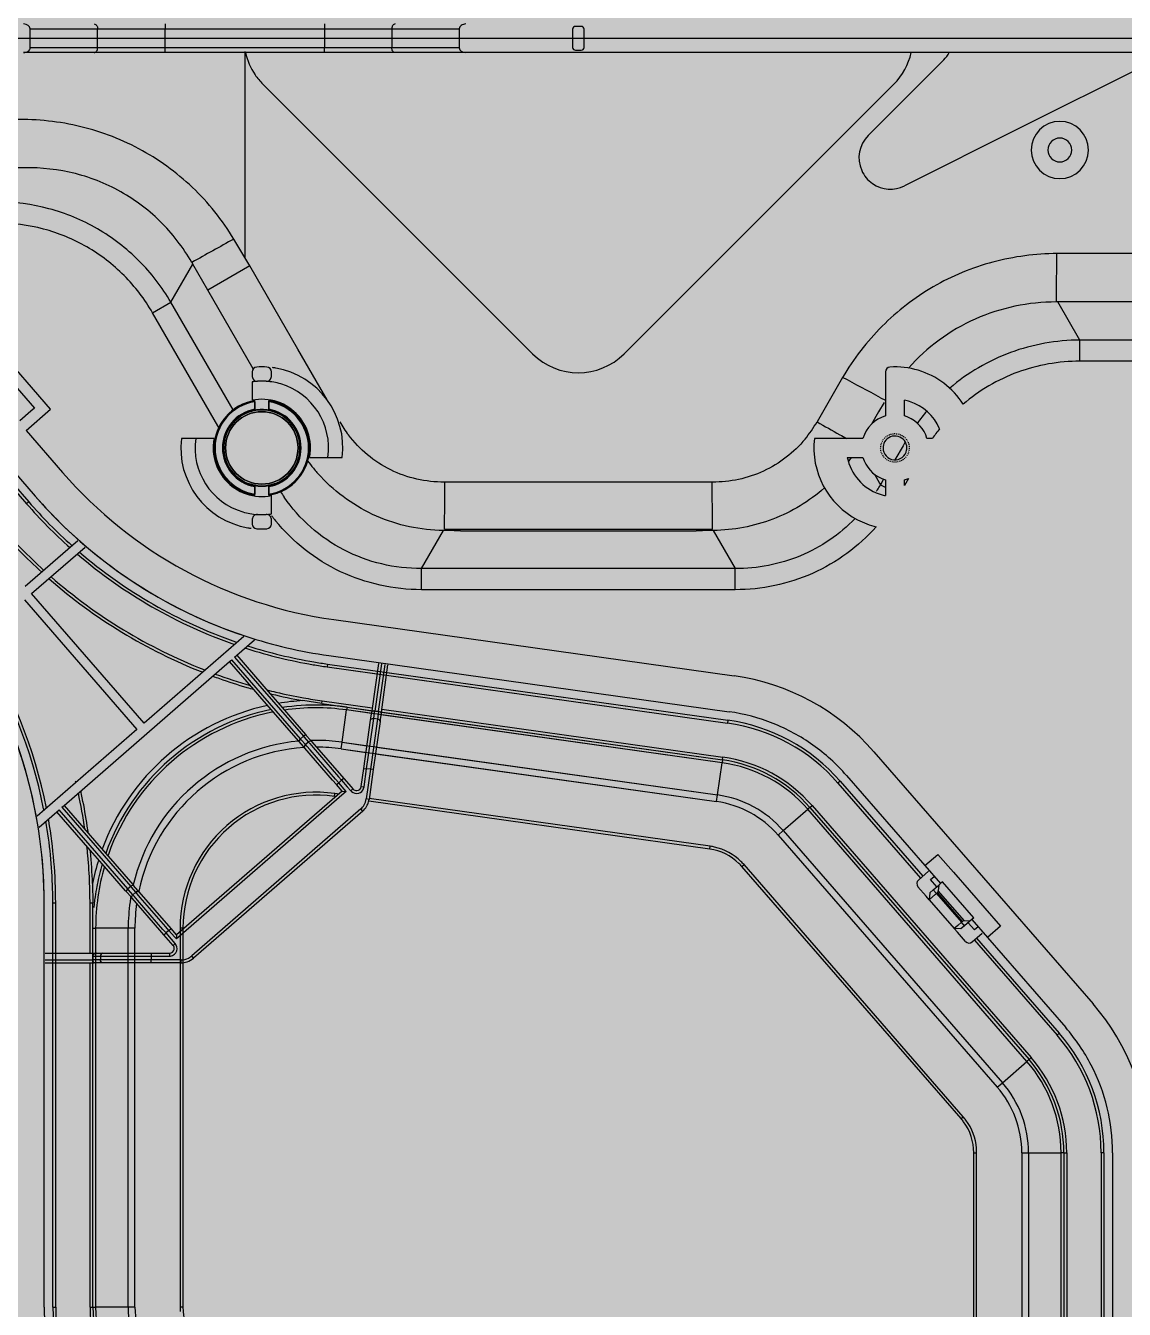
# Model space of a CAD drawing. Header units: millimetres. Extents: x -1070 to 42146, y 1440 to 12921.
# Drawn here: x 5678.8 to 5794, y 2884.5 to 3019.1 of the extents above; entities that cross this region are included whole.
import ezdxf

# ---------------------------------------------------------------- set-up
doc = ezdxf.new("R2010")
doc.units = ezdxf.units.MM
doc.linetypes.add('HIDDEN', pattern=[0.2, 0.1, -0.1])
for name, color, linetype in [('CITI-3MM实线CONTINUOUS', 7, 'Continuous'), ('CITIE-TAO实线CONTINUOUS', 7, 'Continuous'), ('DW-PLUS-XIANGTI隐藏线HIDDEN', 7, 'Continuous')]:
    doc.layers.add(name, color=color, linetype=linetype)

msp = doc.modelspace()

# ---------------------------------------------------------------- hatches: boundary and pattern name
at = {"lineweight": -3}
h = msp.add_hatch(color=256, dxfattribs=at)
h.dxf.hatch_style = 1
h.paths.add_polyline_path([(5611.757, 3767.826), (5611.757, 2767.826), (6111.757, 2767.826), (6111.757, 3767.826)])

# ---------------------------------------------------------------- linework, layer by layer
at = {"color": 7, "linetype": 'Continuous', "lineweight": -3}
for p, q in [((5693.399, 3019.326), (5693.399, 3018.826)), ((5710.115, 3019.326), (5710.115, 3018.826)), ((5737.057, 3019.076), (5736.457, 3019.076)), ((5679.257, 3018.826), (5685.974, 3018.826)), ((5679.257, 3016.826), (5679.257, 3018.826)), ((5685.974, 3018.826), (5686.328, 3018.826)), ((5686.328, 3018.826), (5686.971, 3018.826)), ((5686.328, 3016.826), (5686.328, 3018.826)), ((5686.971, 3018.826), (5688.399, 3018.826)), ((5688.399, 3018.826), (5690.811, 3018.826)), ((5690.811, 3018.826), (5693.399, 3018.826)), ((5693.399, 3016.826), (5693.399, 3018.826)), ((5693.399, 3018.826), (5710.115, 3018.826)), ((5710.115, 3018.826), (5710.986, 3018.826)), ((5710.115, 3018.826), (5710.115, 3016.826)), ((5710.986, 3018.826), (5712.703, 3018.826)), ((5712.703, 3018.826), (5715.115, 3018.826)), ((5715.115, 3018.826), (5717.186, 3018.826)), ((5717.186, 3018.826), (5717.186, 3016.826)), ((5717.186, 3018.826), (5717.539, 3018.826)), ((5717.539, 3018.826), (5724.257, 3018.826)), ((5724.257, 3018.826), (5724.257, 3016.826)), ((5736.157, 3018.776), (5736.157, 3016.876)), ((5737.357, 3016.876), (5737.357, 3018.776)), ((5679.257, 3016.326), (5678.55, 3016.326)), ((5685.974, 3016.826), (5679.257, 3016.826)), ((5685.974, 3016.326), (5679.257, 3016.326)), ((5686.328, 3016.826), (5685.974, 3016.826)), ((5686.328, 3016.326), (5685.974, 3016.326)), ((5688.399, 3016.826), (5686.328, 3016.826)), ((5688.952, 3016.326), (5686.328, 3016.326)), ((5690.811, 3016.826), (5688.399, 3016.826)), ((5690.7, 3016.326), (5688.952, 3016.326)), ((5692.485, 3016.326), (5690.7, 3016.326)), ((5692.527, 3016.826), (5690.811, 3016.826)), ((5693.399, 3016.326), (5692.485, 3016.326)), ((5693.399, 3016.826), (5692.527, 3016.826)), ((5693.399, 3016.326), (5693.399, 3016.826)), ((5710.115, 3016.826), (5693.399, 3016.826)), ((5710.115, 3016.326), (5693.399, 3016.326)), ((5701.783, 3016.43), (5701.757, 2994.838)), ((5710.115, 3016.326), (5710.115, 3016.826)), ((5712.703, 3016.826), (5710.115, 3016.826)), ((5712.813, 3016.326), (5710.115, 3016.326)), ((5715.115, 3016.826), (5712.703, 3016.826)), ((5714.561, 3016.326), (5712.813, 3016.326)), ((5716.147, 3016.326), (5714.561, 3016.326)), ((5716.542, 3016.826), (5715.115, 3016.826)), ((5717.539, 3016.326), (5716.147, 3016.326)), ((5717.186, 3016.826), (5716.542, 3016.826)), ((5717.539, 3016.826), (5717.186, 3016.826)), ((5724.257, 3016.826), (5717.539, 3016.826)), ((5724.257, 3016.326), (5717.539, 3016.326)), ((5724.964, 3016.326), (5724.257, 3016.326)), ((5736.157, 3016.326), (5724.964, 3016.326)), ((5736.457, 3016.326), (5736.157, 3016.326)), ((5736.457, 3016.576), (5737.057, 3016.576)), ((5737.057, 3016.326), (5736.457, 3016.326)), ((5737.357, 3016.326), (5737.057, 3016.326)), ((5860.257, 3016.326), (5737.357, 3016.326)), ((5773.759, 3014.24), (5775.082, 3015.563)), ((5796.012, 3014.874), (5783.101, 3008.419)), ((5771.193, 3011.674), (5773.759, 3014.24)), ((5731.948, 2984.733), (5703.664, 3013.018)), ((5769.849, 3013.018), (5765.81, 3008.978)), ((5767.154, 3007.635), (5771.193, 3011.674)), ((5765.81, 3008.978), (5741.565, 2984.733)), ((5783.101, 3008.419), (5770.963, 3002.35)), ((5701.757, 2994.838), (5700.61, 2996.765)), ((5702.282, 2993.956), (5701.757, 2994.838)), ((5807.288, 2995.237), (5786.962, 2995.241)), ((5694.015, 2990.142), (5696.32, 2994.135)), ((5697.892, 2991.413), (5696.32, 2994.135)), ((5702.28, 2993.959), (5697.894, 2991.41)), ((5707.329, 2985.214), (5702.282, 2993.956)), ((5702.662, 2983.152), (5697.893, 2991.413)), ((5692.091, 2989.031), (5694.015, 2990.142)), ((5700.538, 2978.844), (5694.015, 2990.142)), ((5789.363, 2986.171), (5787.057, 2990.164)), ((5808.895, 2990.164), (5787.057, 2990.164)), ((5681.392, 2978.922), (5673.257, 2988.28)), ((5698.929, 2977.187), (5692.091, 2989.031)), ((5673.139, 2986.588), (5679.699, 2979.04)), ((5789.363, 2983.949), (5789.363, 2986.171)), ((5806.531, 2986.171), (5789.363, 2986.171)), ((5710.401, 2979.893), (5707.329, 2985.214)), ((5807.326, 2983.949), (5789.363, 2983.949)), ((5702.554, 2982.841), (5702.554, 2982.34)), ((5704.554, 2982.34), (5704.554, 2982.841)), ((5768.96, 2982.841), (5768.96, 2978.211)), ((5702.554, 2981.785), (5702.554, 2979.858)), ((5764.474, 2982.251), (5761.788, 2977.596)), ((5704.633, 2979.738), (5704.554, 2979.876)), ((5768.456, 2980.126), (5768.953, 2979.859)), ((5770.96, 2978.211), (5770.96, 2979.858)), ((5679.322, 2978.712), (5678.171, 2977.712)), ((5678.826, 2976.691), (5681.392, 2978.922)), ((5679.699, 2979.04), (5679.322, 2978.712)), ((5702.804, 2979.699), (5702.804, 2979.801)), ((5702.804, 2979.699), (5702.804, 2978.913)), ((5702.804, 2978.913), (5702.804, 2978.812)), ((5704.304, 2979.801), (5704.304, 2979.699)), ((5704.304, 2979.699), (5704.304, 2978.913)), ((5704.304, 2978.812), (5704.304, 2978.913)), ((5768.239, 2978.627), (5767.5, 2977.347)), ((5768.821, 2979.635), (5768.239, 2978.627)), ((5699.037, 2977), (5698.929, 2977.187)), ((5678.826, 2976.691), (5682.657, 2972.285)), ((5696.625, 2975.857), (5695.113, 2975.857)), ((5698.553, 2975.857), (5696.625, 2975.857)), ((5766.606, 2975.857), (5761.519, 2975.857)), ((5773.89, 2975.857), (5773.314, 2975.857)), ((5675.171, 2975.104), (5679.789, 2969.792)), ((5770.807, 2975.089), (5769.952, 2973.607)), ((5771.038, 2975.489), (5770.807, 2975.089)), ((5674.265, 2974.317), (5678.883, 2969.004)), ((5675.017, 2973.91), (5679.11, 2969.201)), ((5708.555, 2973.857), (5710.482, 2973.857)), ((5710.482, 2973.857), (5711.995, 2973.857)), ((5764.959, 2973.857), (5766.606, 2973.857)), ((5767.801, 2972.102), (5768.35, 2971.151)), ((5702.804, 2969.914), (5702.804, 2970.903)), ((5702.804, 2970.903), (5702.804, 2970.801)), ((5702.804, 2970.801), (5702.804, 2970.015)), ((5704.304, 2969.914), (5704.304, 2970.903)), ((5704.304, 2970.801), (5704.304, 2970.903)), ((5704.304, 2970.801), (5704.304, 2970.015)), ((5750.82, 2971.268), (5722.687, 2971.266)), ((5768.35, 2971.151), (5768.442, 2970.992)), ((5768.772, 2971.565), (5768.442, 2970.992)), ((5768.494, 2970.962), (5768.442, 2970.992)), ((5768.96, 2970.693), (5768.494, 2970.962)), ((5768.96, 2971.503), (5768.96, 2970.992)), ((5768.96, 2970.992), (5768.96, 2970.693)), ((5768.96, 2970.693), (5768.96, 2970.172)), ((5771.396, 2971.665), (5770.96, 2970.91)), ((5770.96, 2970.91), (5770.96, 2971.503)), ((5679.11, 2969.201), (5678.883, 2969.004)), ((5702.804, 2969.914), (5702.804, 2970.015)), ((5704.304, 2970.015), (5704.304, 2969.914)), ((5704.554, 2967.929), (5704.554, 2969.856)), ((5768.96, 2970.172), (5768.96, 2969.856)), ((5702.554, 2967.374), (5702.554, 2966.873)), ((5704.554, 2966.873), (5704.554, 2967.374)), ((5684.268, 2965.124), (5678.745, 2960.323)), ((5720.296, 2962.202), (5722.603, 2966.197)), ((5722.726, 2966.33), (5750.788, 2966.33)), ((5724.394, 2966.151), (5749.119, 2966.151)), ((5750.911, 2966.197), (5753.217, 2962.202)), ((5679.401, 2959.568), (5685.03, 2964.462)), ((5720.296, 2959.981), (5720.296, 2962.202)), ((5753.217, 2962.202), (5720.296, 2962.202)), ((5753.217, 2959.981), (5753.217, 2962.202)), ((5753.217, 2959.981), (5720.296, 2959.981)), ((5678.646, 2958.912), (5690.455, 2945.328)), ((5691.21, 2945.984), (5679.401, 2959.568)), ((5711.095, 2956.844), (5753.101, 2950.94)), ((5701.664, 2955.071), (5691.21, 2945.984)), ((5700.923, 2953.102), (5702.777, 2954.714)), ((5700.696, 2952.905), (5700.923, 2953.102)), ((5700.696, 2952.905), (5707.913, 2944.603)), ((5700.923, 2953.102), (5704.423, 2949.075)), ((5710.566, 2953.081), (5752.573, 2947.177)), ((5710.566, 2953.081), (5752.573, 2947.177)), ((5682.809, 2937.356), (5700.168, 2952.446)), ((5700.168, 2952.446), (5700.394, 2952.642)), ((5702.707, 2949.524), (5700.168, 2952.446)), ((5707.611, 2944.341), (5700.394, 2952.642)), ((5710.441, 2952.19), (5710.399, 2951.893)), ((5710.441, 2952.19), (5710.399, 2951.893)), ((5710.399, 2951.893), (5752.406, 2945.989)), ((5710.399, 2951.893), (5715.644, 2951.156)), ((5710.441, 2952.19), (5752.447, 2946.286)), ((5710.441, 2952.19), (5715.686, 2951.453)), ((5715.797, 2952.245), (5715.101, 2947.294)), ((5716.094, 2952.203), (5715.398, 2947.252)), ((5715.794, 2947.196), (5716.49, 2952.147)), ((5716.091, 2947.154), (5716.787, 2952.106)), ((5716.634, 2951.016), (5752.406, 2945.989)), ((5716.676, 2951.314), (5752.447, 2946.286)), ((5703.352, 2948.782), (5702.707, 2949.524)), ((5704.423, 2949.075), (5704.47, 2949.021)), ((5704.47, 2949.021), (5705.689, 2947.618)), ((5704.542, 2947.413), (5703.352, 2948.782)), ((5705.689, 2947.618), (5708.139, 2944.8)), ((5709.856, 2948.031), (5707.859, 2948.349)), ((5709.856, 2948.031), (5709.898, 2948.328)), ((5709.856, 2948.031), (5712.49, 2947.661)), ((5709.898, 2948.328), (5715.143, 2947.591)), ((5712.49, 2947.661), (5712.449, 2947.371)), ((5712.49, 2947.661), (5712.449, 2947.371)), ((5712.49, 2947.661), (5751.863, 2942.127)), ((5712.49, 2947.661), (5715.101, 2947.294)), ((5707.384, 2944.144), (5704.542, 2947.413)), ((5711.974, 2943.99), (5712.449, 2947.371)), ((5711.974, 2943.99), (5712.449, 2947.371)), ((5751.822, 2941.837), (5712.449, 2947.371)), ((5715.06, 2947.004), (5712.449, 2947.371)), ((5714.251, 2941.246), (5714.96, 2946.288)), ((5714.96, 2946.288), (5714.989, 2946.498)), ((5714.989, 2946.498), (5715.084, 2947.171)), ((5715.101, 2947.294), (5715.084, 2947.171)), ((5715.184, 2945.726), (5715.257, 2946.246)), ((5715.257, 2946.246), (5715.286, 2946.456)), ((5715.286, 2946.456), (5715.381, 2947.129)), ((5715.682, 2946.401), (5715.286, 2946.456)), ((5715.381, 2947.129), (5715.398, 2947.252)), ((5715.794, 2947.196), (5715.398, 2947.252)), ((5715.653, 2946.191), (5715.58, 2945.67)), ((5715.682, 2946.401), (5715.653, 2946.191)), ((5715.794, 2947.196), (5715.682, 2946.401)), ((5715.98, 2946.359), (5715.95, 2946.149)), ((5716.074, 2947.031), (5715.98, 2946.359)), ((5751.822, 2941.837), (5716.051, 2946.864)), ((5716.074, 2947.031), (5716.091, 2947.154)), ((5716.091, 2947.154), (5751.863, 2942.127)), ((5716.133, 2947.451), (5751.905, 2942.424)), ((5752.447, 2946.286), (5752.406, 2945.989)), ((5690.455, 2945.328), (5680.001, 2936.24)), ((5714.548, 2941.205), (5715.184, 2945.726)), ((5715.58, 2945.67), (5715.013, 2941.635)), ((5715.95, 2946.149), (5715.241, 2941.107)), ((5707.466, 2944.05), (5707.384, 2944.144)), ((5707.911, 2943.537), (5707.466, 2944.05)), ((5707.913, 2944.603), (5707.611, 2944.341)), ((5707.692, 2944.247), (5707.611, 2944.341)), ((5708.138, 2943.734), (5707.692, 2944.247)), ((5708.051, 2943.377), (5707.911, 2943.537)), ((5707.913, 2944.603), (5707.994, 2944.509)), ((5707.994, 2944.509), (5708.44, 2943.997)), ((5708.44, 2943.997), (5708.138, 2943.734)), ((5708.277, 2943.574), (5708.138, 2943.734)), ((5708.139, 2944.8), (5708.221, 2944.706)), ((5708.221, 2944.706), (5708.666, 2944.194)), ((5708.622, 2943.178), (5708.277, 2943.574)), ((5708.44, 2943.997), (5708.579, 2943.837)), ((5708.579, 2943.837), (5708.924, 2943.44)), ((5708.666, 2944.194), (5708.805, 2944.033)), ((5708.805, 2944.033), (5712.145, 2940.191)), ((5711.875, 2943.289), (5711.974, 2943.99)), ((5711.875, 2943.289), (5711.974, 2943.99)), ((5711.974, 2943.99), (5751.347, 2938.456)), ((5711.974, 2943.99), (5714.585, 2943.623)), ((5715.575, 2943.483), (5751.347, 2938.456)), ((5710.976, 2940.013), (5708.051, 2943.377)), ((5711.295, 2940.102), (5708.622, 2943.178)), ((5708.924, 2943.44), (5711.597, 2940.364)), ((5711.875, 2943.289), (5751.248, 2937.756)), ((5711.875, 2943.289), (5714.487, 2942.922)), ((5715.477, 2942.783), (5751.248, 2937.756)), ((5751.863, 2942.127), (5751.905, 2942.424)), ((5767.751, 2942.986), (5775.967, 2933.536)), ((5713.983, 2939.339), (5714.251, 2941.246)), ((5714.251, 2941.246), (5714.548, 2941.205)), ((5714.28, 2939.297), (5714.548, 2941.205)), ((5714.944, 2941.149), (5714.507, 2938.035)), ((5714.944, 2941.149), (5714.548, 2941.205)), ((5715.241, 2941.107), (5714.804, 2937.993)), ((5715.013, 2941.635), (5714.944, 2941.149)), ((5715.241, 2941.107), (5714.944, 2941.149)), ((5751.347, 2938.456), (5751.822, 2941.837)), ((5751.863, 2942.127), (5751.822, 2941.837)), ((5711.391, 2939.535), (5710.976, 2940.013)), ((5711.617, 2939.732), (5711.295, 2940.102)), ((5711.391, 2939.535), (5711.617, 2939.732)), ((5711.977, 2938.861), (5711.391, 2939.535)), ((5711.597, 2940.364), (5711.919, 2939.994)), ((5711.919, 2939.994), (5711.617, 2939.732)), ((5712.203, 2939.058), (5711.617, 2939.732)), ((5712.145, 2940.191), (5711.919, 2939.994)), ((5711.919, 2939.994), (5712.505, 2939.32)), ((5712.145, 2940.191), (5712.928, 2939.29)), ((5764.204, 2939.903), (5763.978, 2939.706)), ((5763.978, 2939.706), (5772.652, 2929.727)), ((5764.204, 2939.903), (5772.419, 2930.452)), ((5764.883, 2940.493), (5773.099, 2931.043)), ((5711.977, 2938.861), (5694.619, 2923.771)), ((5712.174, 2938.634), (5694.815, 2923.545)), ((5711.174, 2938.303), (5711.216, 2938.595)), ((5711.312, 2938.283), (5711.174, 2938.303)), ((5711.405, 2938.573), (5711.216, 2938.6)), ((5711.216, 2938.595), (5711.216, 2938.6)), ((5711.471, 2938.564), (5711.405, 2938.573)), ((5711.612, 2938.544), (5711.471, 2938.564)), ((5711.977, 2938.861), (5712.4, 2938.831)), ((5712.4, 2938.831), (5712.174, 2938.634)), ((5712.4, 2938.831), (5712.203, 2939.058)), ((5712.505, 2939.32), (5712.884, 2938.884)), ((5713.111, 2939.081), (5712.884, 2938.884)), ((5712.928, 2939.29), (5713.111, 2939.081)), ((5713.983, 2939.339), (5714.28, 2939.297)), ((5750.589, 2933.066), (5714.818, 2938.093)), ((5751.248, 2937.756), (5751.347, 2938.456)), ((5682.055, 2936.7), (5682.281, 2936.897)), ((5689.498, 2928.595), (5682.281, 2936.897)), ((5682.583, 2937.159), (5682.809, 2937.356)), ((5682.583, 2937.159), (5689.8, 2928.858)), ((5682.809, 2937.356), (5685.349, 2934.435)), ((5713.939, 2936.989), (5696.2, 2921.568)), ((5714.135, 2936.762), (5696.396, 2921.342)), ((5714.135, 2936.762), (5713.939, 2936.989)), ((5714.804, 2937.993), (5714.507, 2938.035)), ((5750.548, 2932.769), (5714.766, 2937.798)), ((5758.236, 2934.715), (5760.813, 2936.955)), ((5761.034, 2937.147), (5760.813, 2936.955)), ((5783.805, 2910.507), (5760.813, 2936.955)), ((5761.034, 2937.147), (5761.261, 2937.344)), ((5761.034, 2937.147), (5784.026, 2910.699)), ((5761.261, 2937.344), (5784.252, 2910.896)), ((5680.2, 2935.088), (5682.055, 2936.7)), ((5685.555, 2932.673), (5682.055, 2936.7)), ((5685.349, 2934.435), (5685.994, 2933.693)), ((5757.703, 2934.251), (5758.236, 2934.715)), ((5757.703, 2934.251), (5780.694, 2907.803)), ((5758.236, 2934.715), (5781.228, 2908.267)), ((5685.994, 2933.693), (5687.184, 2932.324)), ((5750.548, 2932.769), (5750.589, 2933.066)), ((5775.967, 2933.536), (5782.527, 2925.988)), ((5685.602, 2932.62), (5685.555, 2932.673)), ((5686.821, 2931.217), (5685.602, 2932.62)), ((5687.184, 2932.324), (5690.026, 2929.054)), ((5773.099, 2931.043), (5774.457, 2932.223)), ((5774.457, 2932.223), (5776.097, 2930.337)), ((5689.271, 2928.398), (5686.821, 2931.217)), ((5753.902, 2930.948), (5754.129, 2931.144)), ((5776.894, 2904.499), (5753.902, 2930.948)), ((5777.12, 2904.696), (5754.129, 2931.144)), ((5772.419, 2930.452), (5772.879, 2929.924)), ((5773.482, 2930.449), (5772.426, 2929.53)), ((5773.099, 2931.043), (5774.739, 2929.156)), ((5776.097, 2930.337), (5779.378, 2926.563)), ((5685.796, 2929.169), (5685.833, 2927.148)), ((5689.8, 2928.858), (5689.498, 2928.595)), ((5689.881, 2928.764), (5689.8, 2928.858)), ((5690.327, 2928.251), (5689.881, 2928.764)), ((5690.026, 2929.054), (5690.108, 2928.961)), ((5690.553, 2928.448), (5690.108, 2928.961)), ((5773.229, 2927.844), (5772.377, 2928.825)), ((5773.705, 2929.582), (5774.083, 2929.91)), ((5774.361, 2928.828), (5773.705, 2929.582)), ((5773.984, 2928.5), (5774.55, 2928.992)), ((5774.55, 2928.992), (5774.509, 2928.41)), ((5774.739, 2929.156), (5774.55, 2928.992)), ((5774.965, 2929.353), (5774.739, 2929.156)), ((5778.246, 2925.579), (5774.965, 2929.353)), ((5689.353, 2928.305), (5689.271, 2928.398)), ((5689.798, 2927.792), (5689.353, 2928.305)), ((5689.579, 2928.501), (5689.498, 2928.595)), ((5690.025, 2927.989), (5689.579, 2928.501)), ((5689.938, 2927.632), (5689.798, 2927.792)), ((5692.863, 2924.267), (5689.938, 2927.632)), ((5690.327, 2928.251), (5690.025, 2927.989)), ((5690.164, 2927.829), (5690.025, 2927.989)), ((5690.509, 2927.432), (5690.164, 2927.829)), ((5690.466, 2928.091), (5690.327, 2928.251)), ((5690.811, 2927.695), (5690.466, 2928.091)), ((5693.182, 2924.357), (5690.509, 2927.432)), ((5690.692, 2928.288), (5690.553, 2928.448)), ((5694.032, 2924.446), (5690.692, 2928.288)), ((5693.484, 2924.619), (5690.811, 2927.695)), ((5773.557, 2927.466), (5773.229, 2927.844)), ((5773.607, 2928.172), (5773.557, 2927.466)), ((5773.557, 2927.466), (5774.214, 2928.037)), ((5773.557, 2927.466), (5776.182, 2924.447)), ((5773.607, 2928.172), (5773.984, 2928.5)), ((5773.984, 2928.5), (5774.312, 2928.122)), ((5774.214, 2928.037), (5774.312, 2928.122)), ((5774.312, 2928.122), (5774.407, 2928.205)), ((5774.312, 2928.122), (5776.936, 2925.103)), ((5777.031, 2925.186), (5774.407, 2928.205)), ((5777.249, 2925.259), (5774.509, 2928.41)), ((5680.733, 2884.728), (5680.733, 2927.148)), ((5680.733, 2884.728), (5680.733, 2927.148)), ((5681.633, 2884.728), (5681.633, 2927.148)), ((5681.633, 2927.148), (5681.933, 2927.148)), ((5681.633, 2921.851), (5681.633, 2927.148)), ((5681.633, 2927.148), (5681.933, 2927.148)), ((5681.933, 2884.728), (5681.933, 2927.148)), ((5681.933, 2921.851), (5681.933, 2927.148)), ((5685.533, 2927.148), (5685.833, 2927.148)), ((5685.533, 2921.851), (5685.533, 2927.148)), ((5685.833, 2924.488), (5685.833, 2927.148)), ((5779.378, 2926.563), (5781.018, 2924.676)), ((5782.527, 2925.988), (5790.743, 2916.538)), ((5776.559, 2924.775), (5776.182, 2924.447)), ((5776.936, 2925.103), (5776.559, 2924.775)), ((5777.264, 2924.726), (5776.887, 2924.398)), ((5777.031, 2925.186), (5776.936, 2925.103)), ((5777.264, 2924.726), (5776.936, 2925.103)), ((5777.83, 2925.218), (5777.249, 2925.259)), ((5777.83, 2925.218), (5777.264, 2924.726)), ((5778.298, 2924.299), (5777.642, 2925.054)), ((5778.019, 2925.382), (5777.83, 2925.218)), ((5778.246, 2925.579), (5778.019, 2925.382)), ((5778.019, 2925.382), (5779.659, 2923.495)), ((5778.675, 2924.627), (5778.298, 2924.299)), ((5781.018, 2924.676), (5779.659, 2923.495)), ((5685.833, 2884.728), (5685.833, 2924.488)), ((5685.833, 2924.488), (5686.126, 2924.488)), ((5685.833, 2921.851), (5685.833, 2924.488)), ((5685.833, 2924.488), (5686.126, 2924.488)), ((5689.54, 2924.488), (5686.126, 2924.488)), ((5686.126, 2924.488), (5686.126, 2884.728)), ((5689.54, 2924.488), (5686.126, 2924.488)), ((5686.126, 2924.488), (5686.126, 2921.851)), ((5690.247, 2924.488), (5689.54, 2924.488)), ((5689.54, 2884.728), (5689.54, 2924.488)), ((5690.247, 2924.488), (5689.54, 2924.488)), ((5689.54, 2921.851), (5689.54, 2924.488)), ((5690.247, 2884.728), (5690.247, 2924.488)), ((5690.247, 2921.851), (5690.247, 2924.488)), ((5693.278, 2923.79), (5692.863, 2924.267)), ((5693.504, 2923.986), (5693.182, 2924.357)), ((5693.278, 2923.79), (5693.504, 2923.986)), ((5694.243, 2922.679), (5693.278, 2923.79)), ((5693.806, 2924.249), (5693.484, 2924.619)), ((5693.806, 2924.249), (5693.504, 2923.986)), ((5694.09, 2923.312), (5693.504, 2923.986)), ((5693.806, 2924.249), (5694.032, 2924.446)), ((5694.392, 2923.575), (5693.806, 2924.249)), ((5694.619, 2923.771), (5694.032, 2924.446)), ((5694.469, 2922.876), (5694.09, 2923.312)), ((5694.589, 2923.348), (5694.392, 2923.575)), ((5694.619, 2923.771), (5694.589, 2923.348)), ((5694.815, 2923.545), (5694.589, 2923.348)), ((5694.983, 2924.488), (5694.983, 2884.728)), ((5695.283, 2924.488), (5694.983, 2924.488)), ((5694.983, 2924.488), (5694.983, 2924.231)), ((5694.988, 2924.488), (5694.983, 2924.488)), ((5694.983, 2924.231), (5694.983, 2924.088)), ((5695.283, 2924.488), (5694.988, 2924.488)), ((5695.283, 2924.488), (5695.283, 2884.728)), ((5695.283, 2924.488), (5695.283, 2924.349)), ((5776.51, 2924.07), (5776.182, 2924.447)), ((5776.887, 2924.398), (5776.182, 2924.447)), ((5777.363, 2923.089), (5776.51, 2924.07)), ((5778.068, 2923.04), (5779.125, 2923.958)), ((5778.521, 2923.433), (5778.98, 2922.905)), ((5779.659, 2923.495), (5787.875, 2914.045)), ((5694.243, 2922.679), (5694.469, 2922.876)), ((5778.294, 2923.236), (5778.754, 2922.708)), ((5778.754, 2922.708), (5786.969, 2913.257)), ((5778.98, 2922.905), (5787.195, 2913.454)), ((5680.833, 2921.851), (5681.633, 2921.851)), ((5680.833, 2921.151), (5685.833, 2921.151)), ((5680.833, 2920.851), (5685.833, 2920.851)), ((5681.633, 2921.851), (5685.833, 2921.851)), ((5681.633, 2884.728), (5681.633, 2920.851)), ((5681.933, 2884.728), (5681.933, 2920.851)), ((5685.533, 2884.728), (5685.533, 2920.851)), ((5685.833, 2921.851), (5686.257, 2921.851)), ((5685.833, 2921.551), (5686.636, 2921.551)), ((5685.833, 2921.551), (5685.833, 2921.151)), ((5686.636, 2921.151), (5685.833, 2921.151)), ((5685.833, 2884.728), (5685.833, 2920.851)), ((5685.833, 2920.851), (5685.957, 2920.851)), ((5686.848, 2920.851), (5685.957, 2920.851)), ((5686.126, 2920.851), (5686.126, 2884.728)), ((5686.257, 2921.851), (5686.848, 2921.851)), ((5686.636, 2921.551), (5686.636, 2921.151)), ((5686.636, 2921.551), (5691.94, 2921.551)), ((5691.94, 2921.151), (5686.636, 2921.151)), ((5686.848, 2921.851), (5691.94, 2921.851)), ((5691.94, 2920.851), (5686.848, 2920.851)), ((5689.54, 2884.728), (5689.54, 2920.851)), ((5690.247, 2884.728), (5690.247, 2920.851)), ((5691.94, 2921.851), (5693.866, 2921.851)), ((5691.94, 2921.851), (5691.94, 2921.551)), ((5691.94, 2921.551), (5693.866, 2921.551)), ((5691.94, 2921.551), (5691.94, 2921.151)), ((5695.084, 2921.151), (5691.94, 2921.151)), ((5691.94, 2920.851), (5691.94, 2921.151)), ((5695.084, 2920.851), (5691.94, 2920.851)), ((5693.866, 2921.851), (5693.866, 2921.551)), ((5694.983, 2920.851), (5694.983, 2884.728)), ((5695.084, 2920.851), (5695.084, 2921.151)), ((5695.283, 2920.861), (5695.283, 2884.728)), ((5696.396, 2921.342), (5696.2, 2921.568)), ((5787.195, 2913.454), (5786.969, 2913.257)), ((5781.228, 2908.267), (5783.805, 2910.507)), ((5784.026, 2910.699), (5783.805, 2910.507)), ((5784.026, 2910.699), (5784.252, 2910.896)), ((5780.694, 2907.803), (5781.228, 2908.267)), ((5776.894, 2904.499), (5777.12, 2904.696)), ((5778.23, 2900.924), (5778.53, 2900.924)), ((5778.23, 2861.163), (5778.23, 2900.924)), ((5778.53, 2861.163), (5778.53, 2900.924)), ((5783.266, 2900.924), (5783.973, 2900.924)), ((5783.266, 2900.924), (5783.266, 2861.163)), ((5783.973, 2900.924), (5787.388, 2900.924)), ((5783.973, 2900.924), (5783.973, 2861.163)), ((5787.68, 2900.924), (5787.388, 2900.924)), ((5787.388, 2861.163), (5787.388, 2900.924)), ((5787.68, 2900.924), (5787.68, 2861.163)), ((5787.68, 2900.924), (5787.98, 2900.924)), ((5787.98, 2900.924), (5787.98, 2858.504)), ((5791.58, 2900.924), (5791.58, 2858.504)), ((5791.88, 2900.924), (5791.58, 2900.924)), ((5791.88, 2900.924), (5791.88, 2858.504)), ((5792.78, 2900.924), (5792.78, 2858.504)), ((5681.633, 2884.728), (5681.933, 2884.728)), ((5685.533, 2884.728), (5685.833, 2884.728)), ((5685.833, 2884.728), (5686.126, 2884.728)), ((5689.54, 2884.728), (5686.126, 2884.728)), ((5690.247, 2884.728), (5689.54, 2884.728)), ((5695.283, 2884.728), (5694.983, 2884.728))]:
    msp.add_line(p, q, dxfattribs=at)
at = {"color": 1, "lineweight": -3}
msp.add_line((5611.757, 3017.826), (6111.757, 3017.826), dxfattribs=at)
at = {"color": 7, "linetype": 'Continuous', "lineweight": -3}
for centre, radius, start, end in [((5736.457, 3018.776), 0.3, 90, 180), ((5737.057, 3018.776), 0.3, 0, 90), ((5708.472, 3017.826), 6.8, 192.74359, 214.24671), ((5736.457, 3016.876), 0.3, 180, 270), ((5737.057, 3016.876), 0.3, 270, 0), ((5765.041, 3017.826), 6.8, 315, 347.25641), ((5772.819, 3017.826), 3.2, 315, 332.04681), ((5708.472, 3017.826), 6.8, 214.24671, 225), ((5787.257, 3006.107), 3, 0, 180), ((5769.487, 3005.301), 3.3, 135, 203.88421), ((5787.257, 3006.107), 1.25, 0, 180), ((5787.257, 3006.107), 3, 180, 0), ((5787.257, 3006.107), 1.25, 180, 0), ((5769.487, 3005.301), 3.3, 203.88421, 235.30927), ((5769.487, 3005.301), 3.3, 235.30927, 296.56505), ((6668.298, 1259.282), 1988.785, 119.115403, 119.260526), ((4410.569, 3002.605), 1376.386, 359.482091, 359.693452), ((5681.705, 2985.679), 16.885, 30.0511, 30.74462), ((5736.757, 2989.542), 6.8, 225, 315), ((5703.054, 2982.841), 0.5, 93.58332, 180), ((5703.554, 2974.857), 8.5, 86.41668, 93.58332), ((5704.054, 2982.841), 0.5, 0, 86.41668), ((5703.554, 2974.857), 8.5, 80.15881, 82.46232), ((5703.554, 2974.857), 8.5, 353.24367, 80.15881), ((5769.46, 2982.841), 0.5, 93.58332, 180), ((5769.96, 2974.857), 8.5, 52.95778, 93.58332), ((5703.054, 2982.34), 0.5, 180, 273.82255), ((5703.554, 2974.857), 7, 95.29417, 98.21321), ((5703.554, 2974.857), 7, 86.17745, 93.82255), ((5704.054, 2982.34), 0.5, 266.17745, 0), ((5703.554, 2974.857), 7, 79.76053, 86.17743), ((5703.554, 2974.857), 7, 73.4912, 79.76053), ((5703.554, 2974.857), 7, 351.78679, 73.4912), ((5190.996, 1902.885), 1222.255, 61.806254, 62.017836), ((5769.96, 2974.857), 8.5, 32.63475, 52.95778), ((5703.554, 2974.857), 5.1, 71.32047, 101.30773), ((5769.96, 2974.857), 5.1, 72.3915, 78.69227), ((5703.554, 2974.857), 5, 98.62693, 177.53429), ((5703.554, 2974.857), 4.9, 98.80437, 261.19563), ((5703.554, 2974.857), 4.125, 100.47568, 259.52432), ((5703.554, 2974.857), 4.025, 100.739, 180), ((5703.554, 2974.857), 4, 100.74093, 177.39131), ((5703.554, 2974.857), 4, 100.74093, 177.39131), ((5703.554, 2974.857), 3.8, 0, 180), ((5703.554, 2974.857), 4.025, 79.261, 100.739), ((5703.554, 2974.857), 4, 79.25907, 100.74093), ((5703.554, 2974.857), 4, 79.25907, 100.74093), ((5703.554, 2974.857), 4, 2.60869, 79.25907), ((5703.554, 2974.857), 5, 0, 81.37307), ((5703.554, 2974.857), 4.9, 278.80437, 81.19563), ((5703.554, 2974.857), 4.125, 280.47568, 79.52432), ((5703.554, 2974.857), 4.025, 0, 79.261), ((5703.554, 2974.857), 5.1, 11.21536, 71.32047), ((5769.96, 2974.857), 5.1, 23.28413, 72.3915), ((5789.543, 2964.935), 21.301, 139.69682, 144.00862), ((5722.749, 2983.891), 12.693, 209.70665, 217.20229), ((5750.797, 2983.884), 12.663, 320.20716, 330.22398), ((5769.96, 2974.857), 3.5, 106.60155, 163.39845), ((5769.96, 2974.857), 3.5, 66.97683, 73.39845), ((5769.96, 2974.857), 3.5, 16.60155, 66.97683), ((5703.554, 2974.857), 8.5, 173.24367, 260.15881), ((5703.554, 2974.857), 7, 171.78679, 253.4912), ((5703.554, 2974.857), 5.1, 168.69227, 176.40894), ((5703.554, 2974.857), 5.1, 356.40894, 11.21536), ((5769.96, 2974.857), 8.5, 173.24367, 242.57731), ((5804.715, 3049.589), 83.808, 241.06546, 241.61423), ((5769.96, 2974.857), 1.25, 0, 150), ((5789.538, 2965.032), 19.027, 141.5136, 145.32418), ((5703.554, 2974.857), 5.1, 176.40894, 191.21536), ((5703.554, 2974.857), 5, 177.53429, 180), ((5703.554, 2974.857), 5, 180, 261.37307), ((5703.554, 2974.857), 4.025, 180, 259.261), ((5703.554, 2974.857), 4, 177.39131, 180), ((5703.554, 2974.857), 4, 177.39131, 180), ((5703.554, 2974.857), 4, 180, 182.60869), ((5703.554, 2974.857), 4, 180, 182.60869), ((5703.554, 2974.857), 4, 182.60869, 259.25907), ((5703.554, 2974.857), 4, 182.60869, 259.25907), ((5703.554, 2974.857), 3.8, 180, 0), ((5703.554, 2974.857), 4, 280.74093, 357.39131), ((5703.554, 2974.857), 4.025, 280.739, 0), ((5703.554, 2974.857), 5, 278.62693, 357.53429), ((5703.554, 2974.857), 4, 0, 2.60869), ((5703.554, 2974.857), 4, 0, 2.60869), ((5703.554, 2974.857), 4, 357.39131, 0), ((5703.554, 2974.857), 5, 357.53429, 0), ((5703.554, 2974.857), 5.1, 348.69227, 356.40894), ((5769.96, 2974.857), 1.25, 150, 180), ((5769.96, 2974.857), 1.25, 180, 349.51627), ((5769.96, 2974.857), 1.25, 349.51627, 0), ((5703.554, 2974.857), 5.1, 191.21536, 251.32047), ((5722.833, 2984.108), 17.946, 216.23377, 219.36932), ((5769.96, 2974.857), 5.1, 191.30773, 250.99781), ((5750.611, 2984.154), 18.029, 323.34728, 325.17108), ((5769.96, 2974.857), 3.5, 196.60155, 246.97683), ((5717.525, 3002.594), 46.2, 221, 262), ((5722.848, 2984.12), 17.965, 219.36833, 223.10276), ((5703.554, 2974.857), 4.025, 259.261, 280.739), ((5703.554, 2974.857), 4, 259.25907, 280.74093), ((6667.012, 2963.255), 944.327, 179.513941, 179.813472), ((4806.939, 2963.452), 943.885, 0.174664, 0.474405), ((5752.851, 2979.898), 17.955, 327.71269, 328.22238), ((5752.924, 2979.854), 17.87, 328.22031, 330.2714), ((5769.96, 2974.857), 3.5, 246.97683, 250.14442), ((5769.96, 2974.857), 3.5, 250.14442, 253.39845), ((5769.957, 2974.863), 3.507, 286.60891, 294.21423), ((5717.525, 3002.594), 50.9, 221, 228.25263), ((5717.525, 3002.594), 50, 221, 231.25), ((5717.525, 3002.594), 50, 221, 251.75), ((5703.554, 2974.857), 5.1, 251.32047, 281.30773), ((5720.515, 2979.812), 17.785, 212.50367, 214.74258), ((5769.96, 2974.857), 5.1, 250.99781, 256.15052), ((5769.96, 2974.857), 5.1, 256.15052, 258.69227), ((5717.525, 3002.594), 51.2, 221, 228.24935), ((5703.554, 2974.857), 7, 253.4912, 259.76053), ((5703.554, 2974.857), 7, 259.76053, 266.17743), ((5703.054, 2967.374), 0.5, 86.17745, 180), ((5703.554, 2974.857), 7, 266.17745, 273.82255), ((5704.054, 2967.374), 0.5, 0, 93.82255), ((5703.554, 2974.857), 7, 275.29417, 278.21321), ((5720.299, 2979.733), 19.777, 217.23614, 218.11343), ((5717.525, 3002.594), 55.1, 221, 227.73377), ((5717.525, 3002.594), 54.8, 221, 227.73663), ((5703.554, 2974.857), 8.5, 260.15881, 262.46232), ((5703.054, 2966.873), 0.5, 180, 266.41668), ((5703.554, 2974.857), 8.5, 266.41668, 273.58332), ((5704.054, 2966.873), 0.5, 273.58332, 0), ((5720.331, 2979.758), 19.818, 218.11349, 219.23243), ((5769.96, 2974.857), 8.5, 242.57731, 256.60711), ((5721.977, 2906.102), 60.098, 87.6951, 89.40373), ((5751.536, 2906.102), 60.098, 90.59627, 92.3049), ((5717.525, 3002.594), 51.2, 229.37892, 229.43559), ((5717.525, 3002.594), 51.2, 229.43559, 250.82031), ((5717.525, 3002.594), 51.2, 229.43559, 250.82031), ((5717.525, 3002.594), 50.9, 229.42866, 250.82594), ((5717.525, 3002.594), 50.9, 229.42866, 250.82594), ((5717.525, 3002.594), 50, 231.25, 251.75), ((5717.525, 3002.594), 55.1, 228.78204, 228.8308), ((5717.525, 3002.594), 55.1, 228.8308, 248.52165), ((5717.525, 3002.594), 55.1, 228.8308, 248.52165), ((5717.525, 3002.594), 54.8, 228.8249, 248.52658), ((5717.525, 3002.594), 54.8, 228.8249, 248.52658), ((5630.733, 2927.148), 50.9, 11.17406, 32.57134), ((5630.733, 2927.148), 51.2, 11.17969, 32.56441), ((5717.525, 3002.594), 50.9, 250.82594, 251.01405), ((5717.525, 3002.594), 50.9, 250.82594, 251.01405), ((5717.525, 3002.594), 50, 251.75, 262), ((5717.525, 3002.594), 50, 251.75, 262), ((5717.525, 3002.594), 51.2, 252.1187, 252.32655), ((5717.525, 3002.594), 51.2, 252.1187, 252.32655), ((5717.525, 3002.594), 51.2, 252.32655, 260.3489), ((5717.525, 3002.594), 51.2, 252.32655, 260.3489), ((5717.525, 3002.594), 50.9, 252.32278, 260.37899), ((5717.525, 3002.594), 50.9, 252.32278, 260.37899), ((5630.733, 2927.148), 50, 10.25, 30.75), ((5630.733, 2927.148), 50, 0, 30.75), ((5717.525, 3002.594), 54.8, 248.52658, 248.6852), ((5717.525, 3002.594), 54.8, 248.52658, 248.6852), ((5717.525, 3002.594), 51.2, 260.3489, 262), ((5717.525, 3002.594), 51.2, 260.3489, 262), ((5717.525, 3002.594), 50.9, 260.37899, 262), ((5717.525, 3002.594), 50.9, 260.37899, 262), ((5717.525, 3002.594), 55.1, 249.70059, 249.87626), ((5717.525, 3002.594), 55.1, 249.70059, 250.48477), ((5717.525, 3002.594), 54.8, 249.87246, 253.92149), ((5717.525, 3002.594), 55.1, 250.48477, 253.61737), ((5749.789, 2927.372), 23.8, 41, 82), ((5717.525, 3002.594), 55.1, 253.61737, 254.40022), ((5717.525, 3002.594), 54.8, 255.79813, 256.83059), ((5717.525, 3002.594), 55.1, 256.2445, 256.39695), ((5717.525, 3002.594), 55.1, 256.39695, 259.89666), ((5717.525, 3002.594), 54.8, 256.83059, 259.92947), ((5709.233, 2924.488), 23.9, 102.23805, 159.76195), ((5709.233, 2924.488), 23.9, 93.29632, 99.46545), ((5709.233, 2924.488), 23.4, 88.87679, 98.71114), ((5709.233, 2924.488), 23.107, 82, 98.25105), ((5717.525, 3002.594), 54.8, 259.92947, 262), ((5709.233, 2924.488), 23.4, 87.07169, 88.87679), ((5709.233, 2924.488), 23.4, 82, 87.07169), ((5709.233, 2924.488), 23.4, 101.56387, 160.43613), ((5709.233, 2924.488), 23.107, 101.54798, 160.45202), ((5709.233, 2924.488), 23.107, 101.15321, 101.54798), ((5749.789, 2927.372), 19.1, 41, 82), ((5749.789, 2927.372), 20, 68.33233, 82), ((5749.789, 2927.372), 18.8, 41, 82), ((5749.789, 2927.372), 20, 54.66271, 68.33233), ((5709.233, 2924.488), 19.693, 95.26995, 166.73005), ((5709.233, 2924.488), 19.693, 91.25012, 91.5988), ((5709.233, 2924.488), 19.693, 89.99897, 91.25012), ((5709.233, 2924.488), 19.693, 82, 89.99897), ((5749.789, 2927.372), 20, 41, 54.66271), ((5709.233, 2924.488), 18.986, 93.7196, 168.2804), ((5709.233, 2924.488), 18.986, 82, 89.82301), ((5749.789, 2927.372), 15.2, 41, 82), ((5749.789, 2927.372), 14.607, 41, 82), ((5749.789, 2927.372), 14.9, 41, 82), ((5630.733, 2927.148), 54.8, 13.3148, 13.47342), ((5630.733, 2927.148), 54.8, 8.07851, 12.12754), ((5630.733, 2927.148), 55.1, 11.51548, 12.29941), ((5630.733, 2927.148), 55.1, 8.38288, 11.51548), ((5709.233, 2924.488), 14.25, 82, 180), ((5709.233, 2924.488), 13.95, 82, 180), ((5713.488, 2939.409), 0.8, 221, 228.46806), ((5713.488, 2939.409), 0.8, 228.46806, 286.54587), ((5713.488, 2939.409), 0.5, 221, 273.40004), ((5713.488, 2939.409), 0.5, 273.40004, 352), ((5713.488, 2939.409), 0.8, 286.54587, 301.15237), ((5713.488, 2939.409), 0.8, 301.15237, 352), ((5749.789, 2927.372), 11.193, 41, 82), ((5630.733, 2927.148), 50.9, 10.98595, 11.17406), ((5630.733, 2927.148), 50.9, 10.98595, 11.17406), ((5712.823, 2938.272), 1.7, 311, 329.18537), ((5712.823, 2938.272), 2, 311, 329.22222), ((5712.823, 2938.272), 1.7, 329.18537, 352), ((5712.823, 2938.272), 2, 329.22222, 333.77777), ((5712.823, 2938.272), 2, 333.77777, 347.44444), ((5712.823, 2938.272), 2, 347.44444, 352), ((5749.789, 2927.372), 10.486, 41, 82), ((5630.733, 2927.148), 50, 0, 10.25), ((5630.733, 2927.148), 50.9, 1.62101, 9.67722), ((5630.733, 2927.148), 50.9, 1.62101, 9.67722), ((5630.733, 2927.148), 51.2, 9.67345, 9.8813), ((5630.733, 2927.148), 51.2, 9.67345, 9.8813), ((5630.733, 2927.148), 51.2, 0, 9.67345), ((5630.733, 2927.148), 51.2, 0, 9.67345), ((5630.733, 2927.148), 55.1, 7.59978, 8.38288), ((5630.733, 2927.148), 54.8, 5.1694, 6.20187), ((5749.789, 2927.372), 5.45, 45.58705, 82), ((5749.789, 2927.372), 5.75, 77.39694, 82), ((5749.789, 2927.372), 5.75, 45.60306, 77.39694), ((5630.733, 2927.148), 54.8, 2.07051, 5.1694), ((5630.733, 2927.148), 55.1, 5.60302, 5.7555), ((5630.733, 2927.148), 55.1, 2.09407, 5.60302), ((5709.233, 2924.488), 23.9, 162.53455, 168.72412), ((5709.233, 2924.488), 23.107, 160.45202, 160.84679), ((5749.789, 2927.372), 5.75, 41, 45.60306), ((5709.233, 2924.488), 23.107, 163.74895, 180), ((5709.233, 2924.488), 23.4, 163.28886, 168.7503), ((5749.789, 2927.372), 5.45, 41, 45.58705), ((5630.733, 2927.148), 54.8, 0, 2.07051), ((5709.233, 2924.488), 23.4, 169.15609, 171.97838), ((5709.233, 2924.488), 23.4, 168.7503, 169.15609), ((5772.754, 2929.153), 0.5, 131, 221), ((5630.733, 2927.148), 50.9, 0, 1.62101), ((5630.733, 2927.148), 50.9, 0, 1.62101), ((5709.233, 2924.488), 23.4, 171.97838, 173.52647), ((5709.233, 2924.488), 19.693, 170.74988, 172.00105), ((5709.233, 2924.488), 19.693, 170.4012, 170.74988), ((5709.233, 2924.488), 23.4, 173.52647, 174.72647), ((5709.233, 2924.488), 19.693, 172.00105, 180), ((5709.233, 2924.488), 18.986, 172.17699, 180), ((5693.866, 2922.351), 0.5, 270, 348.60004), ((5693.866, 2922.351), 0.5, 348.60004, 41), ((5693.866, 2922.351), 0.8, 342.79644, 41), ((5693.866, 2922.351), 0.8, 320.93979, 342.79644), ((5777.74, 2923.417), 0.5, 221, 311), ((5693.866, 2922.351), 0.8, 270, 284.70649), ((5693.866, 2922.351), 0.8, 284.70649, 320.93979), ((5695.084, 2922.851), 1.7, 270, 297.4242), ((5695.084, 2922.851), 2, 270, 288.22222), ((5695.084, 2922.851), 2, 288.22222, 311), ((5695.084, 2922.851), 1.7, 297.4242, 311), ((5772.78, 2900.924), 23.8, 0, 41), ((5772.78, 2900.924), 20, 27.33235, 41), ((5772.78, 2900.924), 18.8, 0, 41), ((5772.78, 2900.924), 19.1, 0, 41), ((5772.78, 2900.924), 14.607, 0, 41), ((5772.78, 2900.924), 14.9, 0, 41), ((5772.78, 2900.924), 15.2, 0, 41), ((5772.78, 2900.924), 20, 13.6628, 27.33235), ((5772.78, 2900.924), 10.486, 0, 41), ((5772.78, 2900.924), 11.193, 0, 41), ((5772.78, 2900.924), 5.45, 36.41209, 41), ((5772.78, 2900.924), 5.75, 36.39694, 41), ((5772.78, 2900.924), 20, 0, 13.6628), ((5772.78, 2900.924), 5.45, 0, 36.41209), ((5772.78, 2900.924), 5.75, 4.60306, 36.39694), ((5772.78, 2900.924), 5.75, 0, 4.60306), ((5700.733, 2884.728), 23.8, 180, 221), ((5700.733, 2884.728), 20, 180, 193.6628), ((5700.733, 2884.728), 19.1, 180, 221), ((5700.733, 2884.728), 18.8, 180, 221), ((5700.733, 2884.728), 15.2, 180, 221), ((5700.733, 2884.728), 14.9, 180, 221), ((5700.733, 2884.728), 14.607, 180, 221), ((5700.733, 2884.728), 11.193, 180, 221), ((5700.733, 2884.728), 10.486, 180, 221), ((5700.733, 2884.728), 5.75, 180, 184.60306), ((5700.733, 2884.728), 5.45, 180, 216.41209)]:
    msp.add_arc(centre, radius, start, end, dxfattribs=at)
for centre, major_axis, ratio, start_param, end_param in [((5678.55, 3018.826), (0.707, 0), 0.7071068, 0, 1.5707963), ((5724.964, 3018.826), (0.707, 0), 0.7071068, 1.5707963, 3.1415927), ((5678.55, 3016.826), (-0.707, 0), 0.7071068, 1.5707963, 3.1415927), ((5724.964, 3016.826), (-0.707, 0), 0.7071068, 0, 1.5707963), ((5791.303, 2961.754), (-9.608, 27.513), 0.7373697, -0.2520176, -0.243903), ((5774.21, 2928.431), (-0.197, 0.226), 1, -3.1415927, -2.3561945), ((5777.228, 2924.96), (-0.197, 0.226), 1, -0.7853982, 0), ((5686.257, 2921.551), (0.424, 0), 0.7071068, 1.5707963, 3.1415927)]:
    msp.add_ellipse(centre, major_axis=major_axis, ratio=ratio, start_param=start_param, end_param=end_param, dxfattribs=at)
for points, knots in [([(5685.974, 3019.326), (5686.071, 3019.326), (5686.281, 3019.177), (5686.328, 3018.949), (5686.328, 3018.826)], [0, 0, 0, 0, 0.4402134, 1, 1, 1, 1]), ([(5717.539, 3019.326), (5717.443, 3019.326), (5717.232, 3019.177), (5717.186, 3018.949), (5717.186, 3018.826)], [0, 0, 0, 0, 0.4402134, 1, 1, 1, 1]), ([(5685.974, 3016.326), (5686.071, 3016.326), (5686.281, 3016.475), (5686.328, 3016.703), (5686.328, 3016.826)], [0, 0, 0, 0, 0.4402134, 1, 1, 1, 1]), ([(5717.539, 3016.326), (5717.443, 3016.326), (5717.232, 3016.475), (5717.186, 3016.703), (5717.186, 3016.826)], [0, 0, 0, 0, 0.4402134, 1, 1, 1, 1]), ([(5700.615, 2996.767), (5699.421, 2998.75), (5696.491, 3002.417), (5690.796, 3006.517), (5684.23, 3008.95), (5679.583, 3009.366), (5677.285, 3009.295)], [0, 0, 0, 0, 0.2506284, 0.5011014, 0.7510074, 1, 1, 1, 1]), ([(5696.217, 2994.311), (5695.301, 2995.892), (5693.043, 2998.829), (5688.587, 3002.125), (5683.409, 3004.023), (5679.753, 3004.309), (5677.954, 3004.22)], [0, 0, 0, 0, 0.2512729, 0.5023738, 0.7522987, 1, 1, 1, 1]), ([(5694.015, 2990.142), (5693.093, 2991.725), (5690.832, 2994.668), (5686.424, 2998.051), (5681.29, 3000.177), (5677.611, 3000.663), (5675.779, 3000.671)], [0, 0, 0, 0, 0.2499984, 0.4999993, 0.7500006, 1, 1, 1, 1]), ([(5692.091, 2989.031), (5691.271, 2990.452), (5689.256, 2993.094), (5685.314, 2996.128), (5680.715, 2998.026), (5677.419, 2998.449), (5675.779, 2998.449)], [0, 0, 0, 0, 0.2500027, 0.4999986, 0.7499963, 1, 1, 1, 1]), ([(5786.962, 2995.241), (5784.702, 2995.232), (5780.166, 2994.634), (5773.825, 2992.022), (5768.418, 2987.816), (5765.609, 2984.204), (5764.474, 2982.251)], [0, 0, 0, 0, 0.2500109, 0.5000049, 0.7500097, 1, 1, 1, 1]), ([(5786.878, 2990.163), (5783.985, 2990.166), (5778.124, 2988.961), (5773.301, 2985.405), (5771.385, 2983.237)], [0, 0, 0, 0, 0.50001, 1, 1, 1, 1]), ([(5789.363, 2986.171), (5786.897, 2986.161), (5781.93, 2985.282), (5777.577, 2982.725), (5775.701, 2981.125)], [0, 0, 0, 0, 0.5000149, 1, 1, 1, 1]), ([(5789.363, 2983.949), (5787.153, 2983.949), (5782.697, 2983.175), (5778.795, 2980.88), (5777.118, 2979.441)], [0, 0, 0, 0, 0.5000258, 1, 1, 1, 1]), ([(5722.687, 2971.266), (5720.769, 2971.256), (5716.868, 2972.128), (5713.8, 2974.689), (5712.639, 2976.216)], [0, 0, 0, 0, 0.50005, 1, 1, 1, 1]), ([(5760.526, 2975.78), (5759.356, 2974.374), (5756.362, 2972.042), (5752.649, 2971.258), (5750.82, 2971.268)], [0, 0, 0, 0, 0.4999445, 1, 1, 1, 1]), ([(5722.603, 2966.197), (5720.212, 2966.222), (5715.388, 2967.242), (5711.365, 2970.098), (5709.731, 2971.845)], [0, 0, 0, 0, 0.4999225, 1, 1, 1, 1]), ([(5762.566, 2970.663), (5760.981, 2969.264), (5757.28, 2967.016), (5753.024, 2966.219), (5750.911, 2966.197)], [0, 0, 0, 0, 0.5000849, 1, 1, 1, 1]), ([(5720.296, 2962.202), (5717.511, 2962.189), (5711.838, 2963.509), (5707.489, 2967.388), (5705.901, 2969.677)], [0, 0, 0, 0, 0.4999758, 1, 1, 1, 1]), ([(5720.296, 2959.981), (5717.401, 2959.981), (5711.532, 2961.259), (5706.812, 2964.982), (5704.981, 2967.224)], [0, 0, 0, 0, 0.5000056, 1, 1, 1, 1]), ([(5765.785, 2967.453), (5764.171, 2965.79), (5760.225, 2963.089), (5755.535, 2962.191), (5753.217, 2962.202)], [0, 0, 0, 0, 0.4999668, 1, 1, 1, 1]), ([(5767.991, 2966.588), (5766.158, 2964.526), (5761.562, 2961.138), (5755.976, 2959.981), (5753.217, 2959.981)], [0, 0, 0, 0, 0.4999637, 1, 1, 1, 1]), ([(5724.394, 2966.151), (5724.113, 2966.163), (5723.55, 2966.171), (5723, 2966.302), (5722.722, 2966.33)], [0, 0, 0, 0, 0.5011393, 1, 1, 1, 1]), ([(5750.791, 2966.33), (5750.733, 2966.294), (5750.591, 2966.269), (5750.316, 2966.233), (5749.964, 2966.201), (5749.542, 2966.171), (5749.26, 2966.157), (5749.119, 2966.151)], [0, 0, 0, 0, 0.1217135, 0.2470537, 0.4981384, 0.7491692, 1, 1, 1, 1]), ([(5714.96, 2946.288), (5714.968, 2946.345), (5715.074, 2946.458), (5715.213, 2946.467), (5715.286, 2946.456)], [0, 0, 0, 0, 0.4402134, 1, 1, 1, 1]), ([(5715.398, 2947.252), (5715.326, 2947.262), (5715.22, 2947.27), (5715.089, 2947.21), (5715.084, 2947.171)], [0, 0, 0, 0, 0.646578, 1, 1, 1, 1]), ([(5715.95, 2946.149), (5715.958, 2946.206), (5715.887, 2946.344), (5715.755, 2946.39), (5715.682, 2946.401)], [0, 0, 0, 0, 0.4402134, 1, 1, 1, 1]), ([(5716.074, 2947.031), (5716.08, 2947.071), (5715.971, 2947.165), (5715.867, 2947.186), (5715.794, 2947.196)], [0, 0, 0, 0, 0.353422, 1, 1, 1, 1]), ([(5707.611, 2944.341), (5707.556, 2944.292), (5707.48, 2944.218), (5707.44, 2944.08), (5707.466, 2944.05)], [0, 0, 0, 0, 0.646578, 1, 1, 1, 1]), ([(5708.221, 2944.706), (5708.194, 2944.736), (5708.052, 2944.715), (5707.968, 2944.651), (5707.913, 2944.603)], [0, 0, 0, 0, 0.353422, 1, 1, 1, 1]), ([(5708.051, 2943.377), (5708.013, 2943.421), (5707.997, 2943.575), (5708.082, 2943.686), (5708.138, 2943.734)], [0, 0, 0, 0, 0.4402134, 1, 1, 1, 1]), ([(5708.805, 2944.033), (5708.767, 2944.077), (5708.617, 2944.114), (5708.495, 2944.045), (5708.44, 2943.997)], [0, 0, 0, 0, 0.4402134, 1, 1, 1, 1]), ([(5690.108, 2928.961), (5690.081, 2928.991), (5689.939, 2928.97), (5689.855, 2928.906), (5689.8, 2928.858)], [0, 0, 0, 0, 0.3533987, 1, 1, 1, 1]), ([(5689.498, 2928.595), (5689.443, 2928.547), (5689.367, 2928.473), (5689.327, 2928.335), (5689.353, 2928.305)], [0, 0, 0, 0, 0.6466013, 1, 1, 1, 1]), ([(5689.938, 2927.632), (5689.9, 2927.676), (5689.884, 2927.829), (5689.969, 2927.941), (5690.025, 2927.989)], [0, 0, 0, 0, 0.4402134, 1, 1, 1, 1]), ([(5690.327, 2928.251), (5690.382, 2928.3), (5690.504, 2928.368), (5690.654, 2928.332), (5690.692, 2928.288)], [0, 0, 0, 0, 0.5597866, 1, 1, 1, 1]), ([(5685.833, 2921.151), (5685.833, 2921.078), (5685.839, 2920.972), (5685.917, 2920.851), (5685.957, 2920.851)], [0, 0, 0, 0, 0.6466013, 1, 1, 1, 1]), ([(5686.848, 2921.851), (5686.79, 2921.851), (5686.664, 2921.762), (5686.636, 2921.625), (5686.636, 2921.551)], [0, 0, 0, 0, 0.4402134, 1, 1, 1, 1]), ([(5686.848, 2920.851), (5686.79, 2920.851), (5686.664, 2920.94), (5686.636, 2921.078), (5686.636, 2921.151)], [0, 0, 0, 0, 0.4402134, 1, 1, 1, 1])]:
    msp.add_open_spline(points, degree=3, knots=knots, dxfattribs=at)
msp.add_open_spline([(5761.787, 2977.596), (5762.579, 2977.142), (5763.369, 2976.684), (5764.168, 2976.242)], degree=3, dxfattribs=at)
at = {"layer": 'CITI-3MM实线CONTINUOUS', "color": 7, "lineweight": -3}
for radius in [4, 3.8]:
    msp.add_circle((5703.554, 2974.857), radius, dxfattribs=at)
at = {"layer": 'CITIE-TAO实线CONTINUOUS', "color": 7, "lineweight": -3}
for p, q in [((5702.804, 2978.812), (5702.804, 2979.801)), ((5704.304, 2978.812), (5704.304, 2979.801))]:
    msp.add_line(p, q, dxfattribs=at)
msp.add_circle((5703.554, 2974.857), 4.025, dxfattribs=at)
for radius, start, end in [(5, 98.62693, 180), (4.9, 98.80437, 261.19563), (4.125, 100.47568, 259.52432), (4.9, 278.80437, 81.19563), (4.125, 280.47568, 79.52432), (5, 278.62693, 0)]:
    msp.add_arc((5703.554, 2974.857), radius, start, end, dxfattribs=at)
at = {"layer": 'DW-PLUS-XIANGTI隐藏线HIDDEN', "color": 5, "linetype": 'HIDDEN', "lineweight": -3}
msp.add_circle((5769.96, 2974.857), 1.5, dxfattribs=at)

doc.saveas('drawing.dxf')
